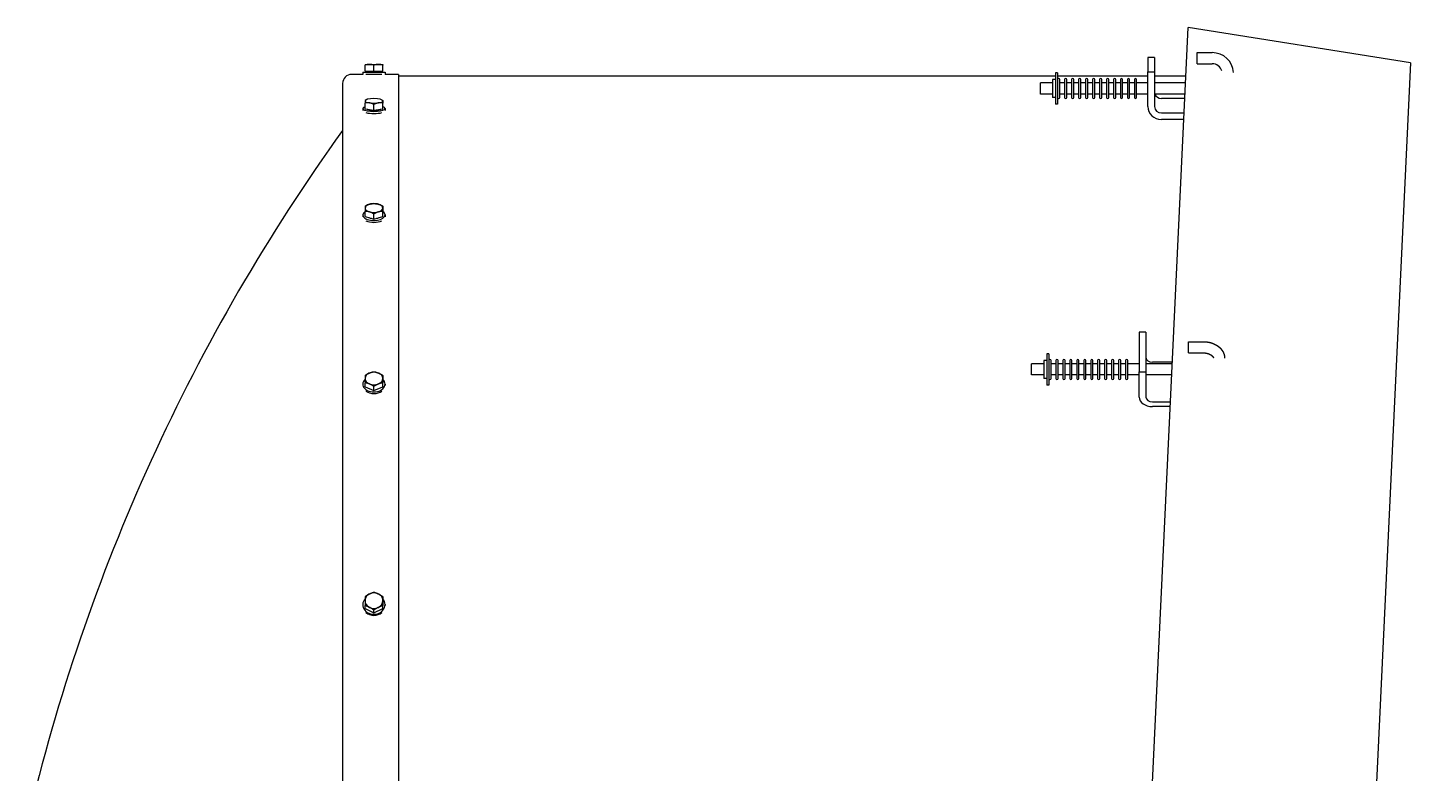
# Model space of a CAD drawing. Header units: millimetres. Extents: x -139278 to 641613, y -260926 to 217780.
# Drawn here: x 52675 to 53293, y 17720 to 18054 of the extents above; entities that cross this region are included whole.
import ezdxf

# ---------------------------------------------------------------- set-up
doc = ezdxf.new("R2010")
doc.units = ezdxf.units.MM

msp = doc.modelspace()

# ---------------------------------------------------------------- linework, layer by layer
for p, q in [((53147.181, 17060.812), (53194.002, 18053.634)), ((53293.371, 18037.895), (53194.002, 18053.634)), ((52826.049, 18037.203), (52826.049, 18036.845)), ((52826.049, 18037.203), (52834.049, 18037.203)), ((52834.049, 18037.203), (52834.049, 18036.845)), ((53176.049, 18040.283), (53176.049, 18033.813)), ((53179.049, 18040.283), (53176.049, 18040.283)), ((53179.049, 18040.283), (53179.049, 18033.813)), ((53198.075, 18037.446), (53198.075, 18042.446)), ((53198.075, 18042.446), (53204.782, 18042.446)), ((53198.075, 18037.446), (53204.782, 18037.446)), ((53293.371, 18037.895), (53248.046, 17076.787)), ((52825.049, 18032.716), (52820.049, 18032.716)), ((52825.049, 18033.703), (52825.049, 18032.716)), ((52825.049, 18033.703), (52835.049, 18033.703)), ((52826.049, 18034.203), (52826.049, 18036.845)), ((52826.049, 18034.203), (52830.049, 18034.203)), ((52833.62, 18032.703), (52826.478, 18032.703)), ((52826.699, 18034.203), (52826.699, 18033.703)), ((52830.049, 18034.203), (52830.049, 18036.845)), ((52830.049, 18034.203), (52834.049, 18034.203)), ((52833.399, 18034.203), (52833.399, 18033.703)), ((52834.049, 18034.203), (52834.049, 18036.845)), ((52835.049, 18033.703), (52835.049, 18032.716)), ((52841.049, 18032.716), (52835.049, 18032.716)), ((52841.049, 18032.716), (52841.049, 17082.216)), ((53134.768, 18031.966), (52841.049, 18031.966)), ((53134.768, 18033.459), (53134.768, 18033.22)), ((53135.659, 18033.459), (53134.768, 18033.459)), ((53134.768, 18033.22), (53134.768, 18019.386)), ((53135.659, 18033.459), (53135.659, 18033.22)), ((53135.659, 18033.22), (53135.659, 18019.386)), ((53176.049, 18031.966), (53135.659, 18031.966)), ((53176.049, 18033.813), (53179.049, 18033.813)), ((53176.049, 18018.358), (53176.049, 18033.813)), ((53179.049, 18033.813), (53179.049, 18018.358)), ((53192.98, 18031.966), (53179.049, 18031.966)), ((52816.049, 18028.716), (52816.049, 17086.216)), ((53128.014, 18028.837), (53128.014, 18028.923)), ((53133.431, 18028.923), (53128.014, 18028.923)), ((53128.014, 18023.923), (53128.014, 18028.837)), ((53133.431, 18030.423), (53133.431, 18030.286)), ((53134.768, 18030.423), (53133.431, 18030.423)), ((53133.431, 18030.286), (53133.431, 18022.423)), ((53135.693, 18028.923), (53135.659, 18028.923)), ((53135.693, 18030.423), (53135.693, 18022.423)), ((53136.693, 18022.423), (53136.693, 18030.423)), ((53138.812, 18028.923), (53136.693, 18028.923)), ((53138.812, 18030.423), (53138.812, 18022.423)), ((53139.812, 18022.423), (53139.812, 18030.423)), ((53141.931, 18028.923), (53139.812, 18028.923)), ((53141.931, 18030.423), (53141.931, 18022.423)), ((53142.931, 18022.423), (53142.931, 18030.423)), ((53145.049, 18028.923), (53142.931, 18028.923)), ((53145.049, 18030.423), (53145.049, 18022.423)), ((53146.049, 18022.423), (53146.049, 18030.423)), ((53148.168, 18028.923), (53146.049, 18028.923)), ((53148.168, 18030.423), (53148.168, 18022.423)), ((53149.168, 18022.423), (53149.168, 18030.423)), ((53151.286, 18028.923), (53149.168, 18028.923)), ((53151.286, 18030.423), (53151.286, 18022.423)), ((53152.286, 18022.423), (53152.286, 18030.423)), ((53154.405, 18028.923), (53152.286, 18028.923)), ((53154.405, 18030.423), (53154.405, 18022.423)), ((53155.405, 18022.423), (53155.405, 18030.423)), ((53157.523, 18028.923), (53155.405, 18028.923)), ((53157.523, 18030.423), (53157.523, 18022.423)), ((53158.523, 18022.423), (53158.523, 18030.423)), ((53160.642, 18028.923), (53158.523, 18028.923)), ((53160.642, 18030.423), (53160.642, 18022.423)), ((53161.642, 18022.423), (53161.642, 18030.423)), ((53163.76, 18028.923), (53161.642, 18028.923)), ((53163.76, 18030.423), (53163.76, 18022.423)), ((53164.76, 18022.423), (53164.76, 18030.423)), ((53166.879, 18028.923), (53164.76, 18028.923)), ((53166.879, 18030.423), (53166.879, 18022.423)), ((53167.879, 18022.423), (53167.879, 18030.423)), ((53169.997, 18028.923), (53167.879, 18028.923)), ((53169.997, 18030.423), (53169.997, 18022.423)), ((53170.997, 18022.423), (53170.997, 18030.423)), ((53176.049, 18028.923), (53170.997, 18028.923)), ((53192.836, 18028.923), (53179.049, 18028.923)), ((52826.506, 18021.337), (52826.049, 18021.111)), ((52826.049, 18021.111), (52826.049, 18020.856)), ((52826.049, 18020.856), (52826.049, 18019.912)), ((52826.049, 18017.36), (52826.049, 18019.912)), ((52830.049, 18016.763), (52830.049, 18019.315)), ((52833.592, 18021.337), (52834.049, 18021.111)), ((52834.049, 18021.111), (52834.049, 18020.856)), ((52834.049, 18020.856), (52834.049, 18019.912)), ((52834.049, 18017.36), (52834.049, 18019.912)), ((53133.431, 18023.923), (53128.014, 18023.923)), ((53134.768, 18022.423), (53133.431, 18022.423)), ((53135.659, 18019.386), (53134.768, 18019.386)), ((53135.693, 18023.923), (53135.659, 18023.923)), ((53138.812, 18023.923), (53136.693, 18023.923)), ((53141.931, 18023.923), (53139.812, 18023.923)), ((53145.049, 18023.923), (53142.931, 18023.923)), ((53148.168, 18023.923), (53146.049, 18023.923)), ((53151.286, 18023.923), (53149.168, 18023.923)), ((53154.405, 18023.923), (53152.286, 18023.923)), ((53157.523, 18023.923), (53155.405, 18023.923)), ((53160.642, 18023.923), (53158.523, 18023.923)), ((53163.76, 18023.923), (53161.642, 18023.923)), ((53166.879, 18023.923), (53164.76, 18023.923)), ((53169.997, 18023.923), (53167.879, 18023.923)), ((53176.049, 18023.923), (53170.997, 18023.923)), ((53192.6, 18023.923), (53179.049, 18023.923)), ((53192.507, 18021.931), (53182.049, 18021.931)), ((52825.049, 18017.475), (52825.049, 18016.522)), ((52826.049, 18017.36), (52830.049, 18016.763)), ((52830.049, 18016.763), (52834.049, 18017.36)), ((52835.049, 18017.475), (52835.049, 18016.522)), ((53182.049, 18015.46), (53192.201, 18015.46)), ((53192.065, 18012.562), (53182.049, 18012.562)), ((52825.049, 17969.899), (52825.049, 17969.044)), ((52826.049, 17973.776), (52826.049, 17972.93)), ((52826.049, 17972.93), (52826.049, 17971.464)), ((52826.049, 17969.176), (52826.049, 17971.464)), ((52826.049, 17969.176), (52830.049, 17968.022)), ((52830.049, 17968.022), (52830.049, 17970.31)), ((52830.049, 17968.022), (52834.049, 17969.176)), ((52834.049, 17973.776), (52834.049, 17972.93)), ((52834.049, 17972.93), (52834.049, 17971.464)), ((52834.049, 17969.176), (52834.049, 17971.464)), ((52835.049, 17969.899), (52835.049, 17969.044)), ((53172.109, 17917.383), (53172.109, 17899.705)), ((53175.109, 17917.383), (53172.109, 17917.383)), ((53175.109, 17917.383), (53175.109, 17899.705)), ((53130.828, 17907.803), (53130.828, 17905.742)), ((53131.719, 17907.803), (53130.828, 17907.803)), ((53131.719, 17907.803), (53131.719, 17905.742)), ((53194.135, 17908.166), (53194.135, 17913.166)), ((53194.135, 17913.166), (53200.842, 17913.166)), ((53194.135, 17908.166), (53200.842, 17908.166)), ((53129.491, 17903.266), (53124.074, 17903.266)), ((53124.074, 17902.534), (53124.074, 17903.266)), ((53124.074, 17898.266), (53124.074, 17902.534)), ((53129.491, 17904.766), (53129.491, 17903.594)), ((53130.828, 17904.766), (53129.491, 17904.766)), ((53129.491, 17903.594), (53129.491, 17896.766)), ((53130.828, 17905.742), (53130.828, 17893.729)), ((53131.719, 17905.742), (53131.719, 17893.729)), ((53131.753, 17903.266), (53131.719, 17903.266)), ((53131.753, 17904.766), (53131.753, 17896.766)), ((53132.753, 17896.766), (53132.753, 17904.766)), ((53134.872, 17903.266), (53132.753, 17903.266)), ((53134.872, 17904.766), (53134.872, 17896.766)), ((53135.872, 17896.766), (53135.872, 17904.766)), ((53137.99, 17903.266), (53135.872, 17903.266)), ((53137.99, 17904.766), (53137.99, 17896.766)), ((53138.99, 17896.766), (53138.99, 17904.766)), ((53141.109, 17903.266), (53138.99, 17903.266)), ((53141.109, 17904.766), (53141.109, 17896.766)), ((53142.109, 17896.766), (53142.109, 17904.766)), ((53144.228, 17903.266), (53142.109, 17903.266)), ((53144.228, 17904.766), (53144.228, 17896.766)), ((53145.228, 17896.766), (53145.228, 17904.766)), ((53147.346, 17903.266), (53145.228, 17903.266)), ((53147.346, 17904.766), (53147.346, 17896.766)), ((53148.346, 17896.766), (53148.346, 17904.766)), ((53150.465, 17903.266), (53148.346, 17903.266)), ((53150.465, 17904.766), (53150.465, 17896.766)), ((53151.465, 17896.766), (53151.465, 17904.766)), ((53153.583, 17903.266), (53151.465, 17903.266)), ((53153.583, 17904.766), (53153.583, 17896.766)), ((53154.583, 17896.766), (53154.583, 17904.766)), ((53156.702, 17903.266), (53154.583, 17903.266)), ((53156.702, 17904.766), (53156.702, 17896.766)), ((53157.702, 17896.766), (53157.702, 17904.766)), ((53159.82, 17903.266), (53157.702, 17903.266)), ((53159.82, 17904.766), (53159.82, 17896.766)), ((53160.82, 17896.766), (53160.82, 17904.766)), ((53162.939, 17903.266), (53160.82, 17903.266)), ((53162.939, 17904.766), (53162.939, 17896.766)), ((53163.939, 17896.766), (53163.939, 17904.766)), ((53166.057, 17903.266), (53163.939, 17903.266)), ((53166.057, 17904.766), (53166.057, 17896.766)), ((53167.057, 17896.766), (53167.057, 17904.766)), ((53172.109, 17903.266), (53167.057, 17903.266)), ((53186.91, 17903.266), (53175.109, 17903.266)), ((53186.943, 17903.948), (53178.109, 17903.948)), ((52826.049, 17898.073), (52826.049, 17896.691)), ((52826.049, 17896.691), (52826.049, 17894.803)), ((52834.049, 17898.073), (52834.049, 17896.691)), ((52834.049, 17896.691), (52834.049, 17894.803)), ((53129.491, 17898.266), (53124.074, 17898.266)), ((53130.828, 17896.766), (53129.491, 17896.766)), ((53131.753, 17898.266), (53131.719, 17898.266)), ((53134.872, 17898.266), (53132.753, 17898.266)), ((53137.99, 17898.266), (53135.872, 17898.266)), ((53141.109, 17898.266), (53138.99, 17898.266)), ((53144.228, 17898.266), (53142.109, 17898.266)), ((53147.346, 17898.266), (53145.228, 17898.266)), ((53150.465, 17898.266), (53148.346, 17898.266)), ((53153.583, 17898.266), (53151.465, 17898.266)), ((53156.702, 17898.266), (53154.583, 17898.266)), ((53159.82, 17898.266), (53157.702, 17898.266)), ((53162.939, 17898.266), (53160.82, 17898.266)), ((53166.057, 17898.266), (53163.939, 17898.266)), ((53172.109, 17898.266), (53167.057, 17898.266)), ((53172.109, 17899.705), (53175.109, 17899.705)), ((53172.109, 17888.392), (53172.109, 17899.705)), ((53175.109, 17899.705), (53175.109, 17888.392)), ((53186.675, 17898.266), (53175.109, 17898.266)), ((52825.049, 17894.216), (52825.049, 17893.518)), ((52826.049, 17892.935), (52826.049, 17894.803)), ((52826.049, 17892.935), (52830.049, 17891.303)), ((52830.049, 17891.303), (52830.049, 17893.171)), ((52830.049, 17891.303), (52834.049, 17892.935)), ((52834.049, 17892.935), (52834.049, 17894.803)), ((52835.049, 17894.216), (52835.049, 17893.518)), ((53131.719, 17893.729), (53130.828, 17893.729)), ((53178.109, 17886.27), (53186.109, 17886.27)), ((53186.009, 17884.149), (53178.109, 17884.149)), ((52826.049, 17799.157), (52826.049, 17797.334)), ((52826.049, 17797.334), (52826.049, 17795.153)), ((52834.049, 17799.157), (52834.049, 17797.334)), ((52834.049, 17797.334), (52834.049, 17795.153)), ((52825.049, 17795.584), (52825.049, 17795.091)), ((52826.049, 17793.832), (52826.049, 17795.153)), ((52826.049, 17793.832), (52830.049, 17791.833)), ((52830.049, 17791.833), (52834.049, 17793.832)), ((52830.049, 17791.833), (52830.049, 17793.154)), ((52834.049, 17793.832), (52834.049, 17795.153)), ((52835.049, 17795.584), (52835.049, 17795.091))]:
    msp.add_line(p, q)
for centre, radius, start, end in [((53204.893, 18033.052), 9.394, 2.836694, 90.677178), ((53204.857, 18032.981), 4.465, 16.540864, 90.965487), ((52820.049, 18028.716), 4, 90, 180), ((53136.193, 18030.423), 0.5, 0, 180), ((53139.312, 18030.423), 0.5, 0, 180), ((53142.431, 18030.423), 0.5, 0, 180), ((53145.549, 18030.423), 0.5, 0, 180), ((53148.668, 18030.423), 0.5, 0, 180), ((53151.786, 18030.423), 0.5, 0, 180), ((53154.905, 18030.423), 0.5, 0, 180), ((53158.023, 18030.423), 0.5, 0, 180), ((53161.142, 18030.423), 0.5, 0, 180), ((53164.26, 18030.423), 0.5, 0, 180), ((53167.379, 18030.423), 0.5, 0, 180), ((53170.497, 18030.423), 0.5, 0, 180), ((53136.193, 18022.423), 0.5, 180, 0), ((53139.312, 18022.423), 0.5, 180, 0), ((53142.431, 18022.423), 0.5, 180, 0), ((53145.549, 18022.423), 0.5, 180, 0), ((53148.668, 18022.423), 0.5, 180, 0), ((53151.786, 18022.423), 0.5, 180, 0), ((53154.905, 18022.423), 0.5, 180, 0), ((53158.023, 18022.423), 0.5, 180, 0), ((53161.142, 18022.423), 0.5, 180, 0), ((53164.26, 18022.423), 0.5, 180, 0), ((53167.379, 18022.423), 0.5, 180, 0), ((53170.497, 18022.423), 0.5, 180, 0), ((53523.258, 17499.026), 871.137, 144.274357, 166.771527), ((53132.253, 17904.766), 0.5, 0, 180), ((53135.372, 17904.766), 0.5, 0, 180), ((53138.49, 17904.766), 0.5, 0, 180), ((53141.609, 17904.766), 0.5, 0, 180), ((53144.728, 17904.766), 0.5, 0, 180), ((53147.846, 17904.766), 0.5, 0, 180), ((53150.965, 17904.766), 0.5, 0, 180), ((53154.083, 17904.766), 0.5, 0, 180), ((53157.202, 17904.766), 0.5, 0, 180), ((53160.32, 17904.766), 0.5, 0, 180), ((53163.439, 17904.766), 0.5, 0, 180), ((53166.557, 17904.766), 0.5, 0, 180), ((53132.253, 17896.766), 0.5, 180, 0), ((53135.372, 17896.766), 0.5, 180, 0), ((53138.49, 17896.766), 0.5, 180, 0), ((53141.609, 17896.766), 0.5, 180, 0), ((53144.728, 17896.766), 0.5, 180, 0), ((53147.846, 17896.766), 0.5, 180, 0), ((53150.965, 17896.766), 0.5, 180, 0), ((53154.083, 17896.766), 0.5, 180, 0), ((53157.202, 17896.766), 0.5, 180, 0), ((53160.32, 17896.766), 0.5, 180, 0), ((53163.439, 17896.766), 0.5, 180, 0), ((53166.557, 17896.766), 0.5, 180, 0)]:
    msp.add_arc(centre, radius, start, end)
for centre, major_axis, ratio, start_param, end_param in [((52830.049, 18020.856), (-4, 0), 0.258819, 3.1415927, 6.2831853), ((52830.049, 18020.856), (-4, 0), 0.258819, 0, 3.1415927), ((53182.049, 18024.828), (-3, 0), 0.9659258, 0.3178431, 1.5707963), ((52830.049, 18017.475), (-5, 0), 0.258819, 5.6396842, 9.424778), ((52830.049, 18016.509), (5, 0), 0.258819, 3.9169902, 5.5077878), ((52830.049, 18017.475), (-3.35, 0), 0.258819, 0.2690195, 2.8725732), ((52830.049, 18017.475), (-5, 0), 0.258819, 3.1415927, 3.7850938), ((53182.049, 18018.358), (-6, 0), 0.9659258, 0, 1.5707963), ((53182.049, 18018.358), (3, 0), 0.9659258, 3.1415927, 4.712389), ((52830.049, 17969.899), (-5, 0), 0.5, 5.6396842, 9.424778), ((52830.049, 17972.93), (-4, 0), 0.5, 3.1415927, 6.2831853), ((52830.049, 17972.93), (-4, 0), 0.5, 0, 3.1415927), ((52830.049, 17969.899), (-5, 0), 0.5, 3.1415927, 3.7850938), ((52830.049, 17969.033), (5, 0), 0.5, 3.9169902, 5.5077878), ((52830.049, 17969.899), (-3.35, 0), 0.5, 0.8042731, 1.2905709), ((52830.049, 17969.899), (-3.35, 0), 0.5, 1.8510217, 2.3373196), ((53178.109, 17906.069), (-3, 0), 0.7071068, 0, 1.5707963), ((52830.049, 17894.216), (-5, 0), 0.7071068, 5.6396842, 9.424778), ((52830.049, 17896.691), (-4, 0), 0.7071068, 3.1415927, 6.2831853), ((52830.049, 17896.691), (-4, 0), 0.7071068, 0, 3.1415927), ((52830.049, 17894.216), (-5, 0), 0.7071068, 3.1415927, 3.7850938), ((52830.049, 17893.509), (5, 0), 0.7071068, 3.9169902, 5.5077878), ((53178.109, 17888.392), (-6, 0), 0.7071068, 0, 1.5707963), ((53178.109, 17888.392), (3, 0), 0.7071068, 3.1415927, 4.712389), ((52830.049, 17795.584), (-5, 0), 0.8660254, 5.6396842, 9.424778), ((52830.049, 17797.334), (-4, 0), 0.8660254, 3.1415927, 6.2831853), ((52830.049, 17797.334), (-4, 0), 0.8660254, 0, 3.1415927), ((52830.049, 17795.584), (-5, 0), 0.8660254, 3.1415927, 3.7850938), ((52830.049, 17795.084), (5, 0), 0.8660254, 3.9169902, 5.5077878)]:
    msp.add_ellipse(centre, major_axis=major_axis, ratio=ratio, start_param=start_param, end_param=end_param)
for points in [[(52830.049, 18036.845), (52828.049, 18037.511), (52826.049, 18036.845)], [(52834.049, 18036.845), (52832.049, 18037.511), (52830.049, 18036.845)], [(52830.049, 18019.315), (52828.049, 18020.257), (52826.049, 18019.912)], [(52834.049, 18019.912), (52832.049, 18020.257), (52830.049, 18019.315)], [(52826.049, 17973.776), (52828.049, 17974.93), (52830.049, 17974.93)], [(52830.049, 17970.31), (52828.049, 17971.464), (52826.049, 17971.464)], [(52830.049, 17974.93), (52832.049, 17974.93), (52834.049, 17973.776)], [(52834.049, 17971.464), (52832.049, 17971.464), (52830.049, 17970.31)], [(52826.049, 17898.073), (52828.049, 17899.36), (52830.049, 17899.705)], [(52830.049, 17899.705), (52832.049, 17899.36), (52834.049, 17898.073)], [(52830.049, 17893.171), (52828.049, 17894.458), (52826.049, 17894.803)], [(52834.049, 17894.803), (52832.049, 17894.458), (52830.049, 17893.171)], [(52826.049, 17799.157), (52828.049, 17800.49), (52830.049, 17801.156)], [(52830.049, 17801.156), (52832.049, 17800.49), (52834.049, 17799.157)], [(52830.049, 17793.154), (52828.049, 17794.487), (52826.049, 17795.153)], [(52834.049, 17795.153), (52832.049, 17794.487), (52830.049, 17793.154)]]:
    msp.add_rational_spline(points, [0.866137607336, 1, 0.866137607336], degree=2)
for points, knots in [([(53200.842, 17913.166), (53201.063, 17913.164), (53201.285, 17913.158), (53201.506, 17913.148), (53201.727, 17913.134), (53201.947, 17913.116), (53202.167, 17913.094), (53202.387, 17913.069), (53202.605, 17913.039), (53202.823, 17913.005), (53203.04, 17912.968), (53203.256, 17912.926), (53203.471, 17912.881), (53203.685, 17912.831), (53203.898, 17912.778), (53204.108, 17912.721), (53204.318, 17912.66), (53204.525, 17912.595), (53204.731, 17912.526), (53204.935, 17912.453), (53205.138, 17912.376), (53205.338, 17912.296), (53205.537, 17912.211), (53205.733, 17912.123), (53205.927, 17912.03), (53206.118, 17911.934), (53206.308, 17911.833), (53206.494, 17911.729), (53206.678, 17911.621), (53206.854, 17911.512), (53207.028, 17911.399), (53207.198, 17911.283), (53207.366, 17911.163), (53207.53, 17911.039), (53207.692, 17910.911), (53207.85, 17910.78), (53208.005, 17910.645), (53208.156, 17910.506), (53208.303, 17910.363), (53208.447, 17910.217), (53208.587, 17910.067), (53208.722, 17909.913), (53208.854, 17909.756), (53208.968, 17909.611), (53209.079, 17909.463), (53209.186, 17909.312), (53209.29, 17909.159), (53209.389, 17909.002), (53209.484, 17908.843), (53209.574, 17908.682), (53209.661, 17908.518), (53209.742, 17908.351), (53209.819, 17908.182), (53209.891, 17908.01), (53209.958, 17907.837), (53210.02, 17907.661), (53210.077, 17907.483), (53210.126, 17907.314), (53210.17, 17907.142), (53210.21, 17906.97), (53210.244, 17906.796), (53210.273, 17906.622), (53210.297, 17906.446), (53210.316, 17906.27), (53210.33, 17906.093), (53210.338, 17905.916), (53210.341, 17905.769)], [0, 0, 0.0252615, 0.0505229, 0.0757844, 0.1010458, 0.1263073, 0.1515687, 0.1768302, 0.2020916, 0.2273531, 0.2526146, 0.277876, 0.3031375, 0.3283989, 0.3536604, 0.3788663, 0.4040723, 0.4292782, 0.4544842, 0.4796902, 0.5048961, 0.5301021, 0.555308, 0.580514, 0.6057199, 0.6309259, 0.6561319, 0.6813378, 0.7065438, 0.7310524, 0.7555611, 0.7800698, 0.8045784, 0.8290871, 0.8535958, 0.8781044, 0.9026131, 0.9271218, 0.9516304, 0.9761391, 1.0006478, 1.0251564, 1.0496651, 1.0717635, 1.0938619, 1.1159603, 1.1380587, 1.1601572, 1.1822556, 1.204354, 1.2264524, 1.2485508, 1.2706492, 1.2927476, 1.314846, 1.3369444, 1.3590428, 1.3799474, 1.400852, 1.4217566, 1.4426611, 1.4635657, 1.4844703, 1.5053749, 1.5262795, 1.547184, 1.5645587, 1.5645587]), ([(53200.842, 17908.166), (53200.984, 17908.164), (53201.125, 17908.16), (53201.266, 17908.153), (53201.407, 17908.144), (53201.547, 17908.132), (53201.687, 17908.117), (53201.825, 17908.099), (53201.963, 17908.079), (53202.099, 17908.057), (53202.233, 17908.032), (53202.366, 17908.004), (53202.497, 17907.975), (53202.625, 17907.943), (53202.752, 17907.908), (53202.877, 17907.872), (53203, 17907.833), (53203.12, 17907.793), (53203.238, 17907.75), (53203.353, 17907.705), (53203.466, 17907.659), (53203.574, 17907.612), (53203.679, 17907.563), (53203.782, 17907.513), (53203.881, 17907.461), (53203.978, 17907.408), (53204.071, 17907.355), (53204.16, 17907.3), (53204.247, 17907.244), (53204.33, 17907.188), (53204.409, 17907.131), (53204.485, 17907.073), (53204.558, 17907.015), (53204.628, 17906.956), (53204.693, 17906.898), (53204.755, 17906.84), (53204.813, 17906.782), (53204.868, 17906.724), (53204.919, 17906.667), (53204.967, 17906.61), (53205.011, 17906.555), (53205.056, 17906.493), (53205.098, 17906.433), (53205.135, 17906.375), (53205.169, 17906.317), (53205.198, 17906.261), (53205.225, 17906.207), (53205.248, 17906.155), (53205.268, 17906.104), (53205.286, 17906.054), (53205.3, 17906.006), (53205.303, 17905.993)], [0, 0, 0.027094, 0.054188, 0.0812819, 0.1083759, 0.1354699, 0.1625639, 0.1896579, 0.2167519, 0.2438458, 0.2709398, 0.2978607, 0.3247816, 0.3517025, 0.3786234, 0.4055443, 0.4324652, 0.4593861, 0.486307, 0.5132279, 0.5401488, 0.5667187, 0.5932886, 0.6198584, 0.6464283, 0.6729982, 0.699568, 0.7261379, 0.7527078, 0.7792776, 0.8058475, 0.8326194, 0.8593913, 0.8861632, 0.9129351, 0.939707, 0.9664789, 0.9932508, 1.0200227, 1.0467946, 1.0735665, 1.1035302, 1.133494, 1.1634577, 1.1934214, 1.2233851, 1.2533488, 1.2833125, 1.3132762, 1.3432399, 1.3732036, 1.3815656, 1.3815656])]:
    msp.add_open_spline(points, degree=1, knots=knots)

doc.saveas('drawing.dxf')
